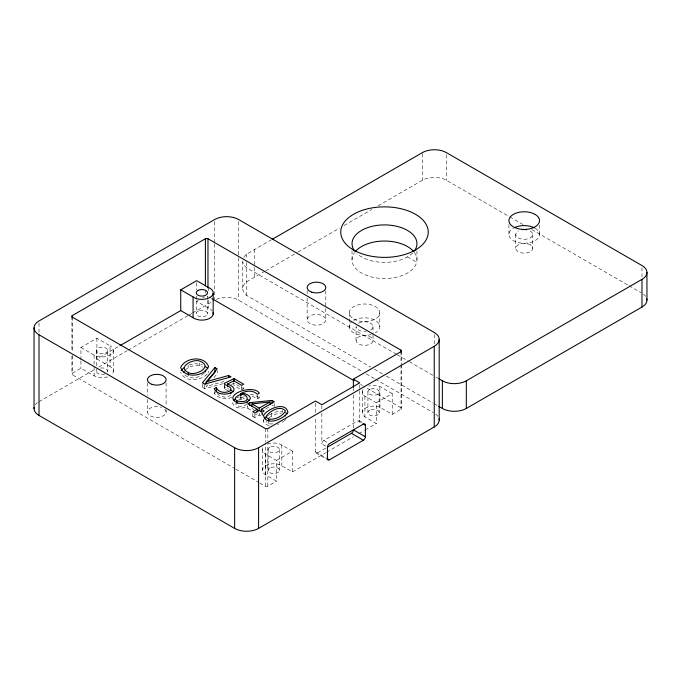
<?xml version="1.0" encoding="UTF-8"?>
<svg xmlns="http://www.w3.org/2000/svg" width="681" height="681" viewBox="0 0 681 681"><rect width="100%" height="100%" fill="white"/><g stroke="black" fill="none" stroke-linecap="round" stroke-linejoin="round"><path stroke-width="0.51" stroke-dasharray="3.4 2.55" d="M232.51 402.445C233.319 408.923 243.083 409.23 247.629 406.293M269.208 425.523C266.663 424.961 262.577 423.31 263.521 420.024M208.114 372.66L208.539 371.23M222.942 383.718L204.683 388.681L202.453 387.395L204.419 384.986M213.911 377.649L217.282 373.563L217.282 370.796M392.222 414.354L392.222 393.609L376.338 402.786L376.338 423.522L364.914 416.934A11.339 6.546 0 0 1 364.224 408.966L366.208 407.698A11.339 6.546 0 0 1 379.998 407.298L392.222 414.354L401.032 409.255A2.996 1.728 0 0 0 401.032 407.817L363.322 386.042M207.994 384.629L206.207 386.51L226.645 380.662M230.765 394.852C226.892 398.947 219.989 397.023 216.847 392.963M207.143 374.065C200.58 381.156 184.176 382.603 180.678 372.107M185.07 370.132C189.667 365.935 196.979 363.731 202.657 367.093M204.206 373.205C199.039 378.108 189.633 380.185 184.347 374.38M284.343 420.807L286.037 419.479M246.931 403.901C243.96 406.804 237.771 407.723 235.337 403.722M269.012 417.759L275.464 414.108L281.432 413.009M267.139 416.176L268.603 415.248M282.164 422.186L283.619 421.267M80.928 359.909L80.928 347.463L96.898 338.244L110.075 345.846L110.075 366.591A11.288 6.521 0 0 1 111.863 374.456M243.798 257.29A19.962 11.526 0 0 1 246.76 254.022L271.327 239.84M107.734 376.848A11.288 6.521 0 0 1 94.106 375.81L80.928 368.208L72.229 373.222A2.996 1.728 0 0 0 72.212 374.686L234.945 468.647M96.898 338.244L96.898 358.981L119.013 346.22M198.384 300.389L196.639 301.402L208.539 308.272A11.339 6.546 0 0 1 212.242 310.902M202.768 297.861L204.521 296.848M39.013 401.628L95.11 369.238M98.788 367.11L127.296 350.655M128.215 350.119L187.999 315.609M188.918 315.082L191.676 313.481M192.595 312.954L211.91 301.802M264.883 271.217L246.76 281.679A19.962 11.526 0 0 0 246.76 295.511L370.745 367.093M265.803 270.689L297.129 252.6M298.048 252.072L339.504 228.135M344.109 225.479L371.749 209.518M378.202 205.798L422.416 180.269A16.94 9.781 0 0 1 446.37 180.269L508.826 216.32M231.804 397.219C226.092 400.505 218.039 398.496 214.217 393.277L215.63 392.46M233.872 382.722L233.872 385.489L241.636 389.966L243.662 388.791L243.662 386.025M252.191 396.053L257.427 398.904L259.325 397.806L259.325 395.04M247.765 405.638L247.765 408.404L249.68 407.289M252.736 413.656L252.736 416.423L257.188 413.844M252.736 416.423L254.847 417.64L259.299 415.07L262.176 416.729L262.176 413.035M263.045 412.907L261.3 413.912L263.462 415.155M276.512 460.416L292.549 451.162L292.549 471.907L279.491 464.663A11.339 6.546 0 0 0 265.786 465.651L263.973 466.996A11.339 6.546 0 0 0 265.675 474.904L276.512 481.161L276.512 460.416L265.675 454.159A11.339 6.546 0 0 1 262.815 447.826M325.85 446.225L321.858 443.918A2.826 1.626 -60 0 1 323.85 440.462L357.789 420.867L362.181 423.403M325.722 448.141L317.465 452.908A2.826 1.626 -60 0 1 315.473 451.758L315.473 416.729M259.767 482.982L265.284 486.166A2.996 1.728 0 0 0 267.812 486.174L276.512 481.161M292.549 471.907L325.697 452.763M326.616 452.235L353.32 436.819M358.844 433.627L364.369 430.435M365.288 429.907L376.338 423.522M265.641 408.966L269.948 406.514M269.344 414.78L276.358 411.758L282.274 411.443M237.048 397.789L238.92 396.81M228.382 390.843L224.628 389.123L224.219 388.042L225.998 387.166M231.344 384.544L234.017 383.224L243.662 388.791M277.38 424.493L278.938 423.82M244.275 396.691L240.81 398.223L244.564 398.411M188.935 364.999L195.421 363.611L202.478 364.854M267.812 486.174L267.846 442.165M238.776 399.56L241.559 399.262L244.453 399.832M272.775 423.854L270.025 423.957L266.748 422.492M250.293 394.137L255 395.218L259.325 397.806M265.284 486.166L265.284 443.212M227.565 388.562L229.31 389.311M292.549 451.162L279.491 443.918A11.339 6.546 0 0 0 268.152 443.876M530.193 230.987L530.346 231.055A8.47 4.886 0 0 1 530.065 237.967A8.47 4.886 0 0 1 518.096 237.805A8.47 4.886 0 0 1 518.369 230.893M509.746 216.856L523.519 224.807M531.784 229.574L628.214 285.254M629.133 285.782L641.068 292.677M407.451 256.899L415.436 261.513M396.461 354.273L246.76 267.854A19.962 11.526 0 0 1 242.887 262.168M397.381 354.81L408.404 361.168M409.315 361.705L435.031 376.55M435.951 377.078L437.789 378.134M374.422 369.213L382.688 373.98M386.357 376.108L433.193 403.143M434.112 403.671L437.789 405.799M216.328 299.368A16.94 9.781 0 0 1 238.622 300.21L362.598 371.792M366.276 373.912L374.541 378.687M375.461 379.215L433.32 412.618M392.222 393.609L379.998 386.553A11.339 6.546 0 0 0 368.693 386.025M208.888 296.873L211.646 298.465M360.564 384.442L362.403 385.506M362.871 389.745A11.339 6.546 0 0 0 364.914 396.189L376.338 402.786M359.193 420.73L362.394 422.578M272.008 405.033L273.558 405.936M323.85 440.462L327.842 442.769M251.961 408.515L253.775 409.562M247.765 408.404L252.047 410.881M315.473 451.758L327.442 458.671M316.052 453.044L328.029 459.964M80.928 347.463L94.106 355.065A11.288 6.521 0 0 0 110.075 355.065A11.288 6.521 0 0 0 110.075 345.846M96.898 358.981L110.075 366.591M235.864 469.183L258.848 482.446M266.126 421.02L266.245 421.777M379.845 386.995L379.998 407.298M641.987 267.676L641.987 277.244M539.514 225.062L539.514 234.63M532.687 234.545L532.687 248.369M515.755 234.315L515.755 248.148M508.92 224.653L508.92 234.23M446.37 154.732L446.37 180.269M434.24 334.601L434.24 344.152M422.416 153.668L422.416 180.269M416.959 250.71L416.959 259.784M401.305 350.919L401.305 363.492M401.305 364.539L401.305 408.54M401.015 351.66L401.015 363.799M401.015 364.846L401.015 409.281M379.777 312.792L379.777 326.625M379.181 392.205L379.181 412.95M373.001 326.625L373.001 334.073M373.001 335.137L373.001 340.457A8.47 4.886 0 0 1 360.3 344.688A8.47 4.886 0 0 1 360.3 336.218A8.47 4.886 0 0 1 373.001 340.457M367.927 391.686L367.927 412.422M364.914 396.189L364.914 416.934M362.249 391.413L362.249 412.158M359.781 384.961L359.781 422.024A2.826 1.626 -60 0 0 357.789 420.867M356.061 340.457L356.061 326.625A8.47 4.886 0 0 0 366.003 331.443M353.396 388.562L353.396 390.647M353.396 394.827L353.396 427.94M352.034 250.71L352.034 259.784M349.293 312.792L349.293 326.625M325.782 290.659L325.782 307.31M325.782 308.348L325.782 319.798A9.313 5.38 0 0 1 311.813 324.462A9.313 5.38 0 0 1 311.813 315.141A9.313 5.38 0 0 1 325.782 319.798M321.858 405.791L321.858 408.975M321.858 413.205L321.858 443.918M315.473 403.135L315.473 412.541M307.148 290.659L307.148 293.775M307.148 297.946L307.148 319.798M282.666 410.532L282.666 412.38M281.823 444.965L281.823 465.71M279.397 449.588L279.397 470.333M274.341 403.62L274.341 406.378M271.566 413.299L271.566 416.065M268.791 421.82L268.791 423.667M268.101 449.545L268.101 470.29M267.846 428.545L267.846 441.109M265.675 454.159L265.675 474.904M265.284 428.545L265.284 442.165M263.317 419.351L263.317 421.19M262.415 449.52L262.415 470.265M259.299 413.222L259.299 415.07M257.427 395.21L257.427 398.904M254.847 413.954L254.847 417.64M254.745 249.408L254.745 266.433M254.745 267.497L254.745 277.073M246.76 254.022L246.76 258.278M246.76 262.534L246.76 295.511M242.768 260.934L242.768 288.591M241.636 386.28L241.636 389.966M240.972 396.47L240.972 398.453L240.81 396.376M240.095 396.538L240.095 399.304M238.622 221.665L238.622 256.694M238.622 257.75L238.622 300.21M224.628 385.437L224.628 389.123M224.219 385.276L224.219 388.042M214.668 221.665L214.668 242.896M214.668 243.951L214.668 299.146M214.217 391.439L214.217 393.277M208.539 287.535L208.539 290.642M208.539 299.98L208.539 308.272M207.509 296.278L207.509 299.393M207.509 300.432L207.509 313.915M205.398 290.055L205.398 293.196M204.683 385.914L204.683 388.681M202.453 383.701L202.453 387.395M199.303 362.982L199.303 365.748M196.639 282.734L196.639 289.995M196.639 296.218L196.639 299.325M196.273 300.798L196.273 313.243M188.118 365.127L188.118 367.885M166.096 382.85L166.096 405.748M166.096 409.911L166.096 411.996M147.462 382.85L147.462 395.338M147.462 399.509L147.462 411.996M113.378 350.46L113.378 371.205M107.734 350.46A5.644 3.26 0 0 1 99.264 353.277A5.644 3.26 0 0 1 99.264 347.633A5.644 3.26 0 0 1 107.734 350.46L107.734 371.205M96.438 350.46L96.438 368.089M96.438 369.128L96.438 371.205M94.106 355.065L94.106 375.81M80.928 360.947L80.928 368.208M72.229 317.082L72.229 351.66M72.229 355.414L72.229 374.712M71.939 316.342L71.939 351.966M71.939 356.154L71.939 373.963M39.013 323.075L39.013 332.626M207.322 296.218A2.996 1.728 0 0 1 207.628 296.261M412.609 253.017A32.467 18.745 0 0 1 357.006 253.613M414.482 252.608A32.467 18.745 0 0 1 384.493 278.529A32.467 18.745 0 0 1 354.503 252.608M358.546 323.169A8.47 4.886 0 0 1 370.524 323.169A8.47 4.886 0 0 1 370.524 330.081M643.451 294.166A16.94 9.781 0 0 1 645.665 296.38M435.695 414.108A16.94 9.781 0 0 1 437.909 416.321M35.335 404.795A16.94 9.781 0 0 1 37.549 402.59M353.754 320.402A15.246 8.802 0 0 1 375.308 320.402A15.246 8.802 0 0 1 375.308 332.847M371.281 334.516A15.246 8.802 0 0 1 353.405 332.643A15.246 8.802 0 0 1 351.328 322.224M535.283 228.331A15.305 8.836 0 0 1 534.789 240.819A15.305 8.836 0 0 1 513.151 240.529A15.305 8.836 0 0 1 513.653 228.041M164.845 409.307A9.313 5.38 0 0 1 158.401 417.291A9.313 5.38 0 0 1 147.607 411.06A9.313 5.38 0 0 1 161.44 407.34M100.626 368.055A5.644 3.26 0 0 1 106.568 369.213A5.644 3.26 0 0 1 106.977 372.83M104.908 374.022A5.644 3.26 0 0 1 98.098 373.503A5.644 3.26 0 0 1 97.196 369.57M269.787 447.247L268.884 447.919A5.644 3.26 0 0 0 270.476 452.227A5.644 3.26 0 0 0 278.052 451.682A5.644 3.26 0 0 0 277.771 447.281L276.605 446.753A5.644 3.26 0 0 0 269.787 447.247M269.787 467.992L268.884 468.664A5.644 3.26 0 0 0 270.476 472.963A5.644 3.26 0 0 0 278.052 472.418A5.644 3.26 0 0 0 277.771 468.017L276.605 467.498A5.644 3.26 0 0 0 269.787 467.992M369.894 389.464L368.906 390.094A5.644 3.26 0 0 0 369.255 394.052L370.345 394.622A5.644 3.26 0 0 0 377.904 394.027A5.644 3.26 0 0 0 377.521 389.626A5.644 3.26 0 0 0 369.894 389.464M369.894 410.209L368.906 410.839A5.644 3.26 0 0 0 369.255 414.797L370.345 415.367A5.644 3.26 0 0 0 377.904 414.763A5.644 3.26 0 0 0 377.521 410.371A5.644 3.26 0 0 0 369.894 410.209M198.333 311.047L197.32 311.668A5.644 3.26 0 0 0 198.009 315.95A5.644 3.26 0 0 0 205.449 316.112L206.462 315.49A5.644 3.26 0 0 0 205.773 311.208A5.644 3.26 0 0 0 198.333 311.047M530.346 244.879L528.626 244.079A8.47 4.886 0 0 0 515.806 247.722A8.47 4.886 0 0 0 526.932 252.889A8.47 4.886 0 0 0 530.346 244.879M353.754 319.014A15.246 8.802 0 0 0 379.257 315.073A15.246 8.802 0 0 0 360.589 304.296A15.246 8.802 0 0 0 353.754 319.014"/><path stroke-width="1.02" d="M183.81 372.303L184.219 371.23M205.058 372.124L205.441 370.021M181.112 370.685L183.649 367.876M206.207 381.905L217.282 368.949L214.898 367.578L202.453 382.782L204.683 384.067L231.063 376.908L228.637 375.503L211.74 380.151L206.207 381.905L206.207 383.743M205.075 384.186L206.386 382.586M207.696 380.985L214.898 372.184L214.898 367.578M353.396 379.155L359.781 382.841L321.858 404.735L315.473 401.049L267.812 428.553A2.996 1.728 0 0 1 265.318 428.553L72.212 317.065A2.996 1.728 0 0 1 72.212 315.626L205.432 238.708A2.996 1.728 0 0 1 207.926 238.708L401.032 350.196A2.996 1.728 0 0 1 401.032 351.634L353.396 379.155L353.396 387.515M264.228 418.798L266.569 416.619M233.898 400.122L235.251 398.955M180.737 289.834L196.639 280.657L208.539 287.535A11.339 6.546 0 0 1 211.076 296.678L209.041 297.912A11.339 6.546 0 0 1 193.089 296.967L180.737 289.834L180.737 310.579L119.933 345.684M272.255 239.303L422.416 152.604A16.94 9.781 0 0 1 446.37 152.604L641.987 265.547A16.94 9.781 0 0 1 641.987 279.372L641.987 307.037L466.332 408.447A16.94 9.781 0 0 1 442.378 408.447L438.709 406.327M227.565 383.956L233.872 380.875L241.636 385.352L243.662 384.186L234.017 378.619L224.219 383.429L224.628 384.51C241.491 390.281 219.571 397.219 216.337 387.446L214.217 388.672C218.558 399.764 246.275 391.566 227.565 383.956L227.565 386.723M261.3 412.065L261.3 409.298L274.341 401.773L272.008 400.428L249.68 402.684L247.765 403.79L257.188 409.238L257.188 412.005M257.188 409.238L252.736 411.809L254.847 413.026L259.299 410.456L262.176 412.116L264.177 410.958L261.3 409.298M251.961 403.91L259.197 408.081L270.059 401.96L251.961 403.91L251.961 406.676M39.013 334.78L234.63 447.723A16.94 9.781 0 0 0 258.584 447.723L434.24 346.306A16.94 9.781 0 0 0 434.24 332.481L238.622 219.537A16.94 9.781 0 0 0 214.668 219.537L39.013 320.955A16.94 9.781 0 0 0 39.013 334.78L39.013 415.453L234.63 528.396A16.94 9.781 0 0 0 258.584 528.396L434.24 426.978A16.94 9.781 0 0 0 439.049 418.789M327.552 447.085L351.396 433.32A2.826 1.626 -60 0 0 353.396 429.856L365.374 436.776A2.826 1.626 -60 0 1 363.373 440.232L329.442 459.82L327.595 458.756M438.709 378.67L442.378 380.79A16.94 9.781 0 0 0 466.332 380.79L641.987 279.372M240.81 393.609C245.824 390.605 252.991 389.881 257.427 394.29L259.325 393.192C253.562 383.556 220.355 395.303 237.975 403.101C242.308 404.063 248.786 403.016 250.404 398.334C250.565 394.869 240.07 390.92 240.81 395.457M268.791 419.053C274.894 420.151 282.07 416.372 285.313 411.35L285.203 410.583C279.627 405.076 269.625 411.205 266.126 416.406L266.748 417.879L268.791 419.053L268.791 420.901M188.296 372.49C194.732 376.755 213.017 366.94 201.014 361.679C194.536 357.346 176.234 367.195 188.296 372.49L188.296 375.257M534.44 227.939L532.176 226.884A15.305 8.836 0 0 0 514.393 227.658M236.869 400.803C255.741 405.442 244.777 386.706 235.285 398.147L235.864 400.019L236.869 400.803L236.869 403.569M212.566 298.993L354.129 380.73M180.737 310.579L193.089 317.712A11.339 6.546 0 0 0 209.041 318.657L211.076 317.414A11.339 6.546 0 0 0 213.085 312.545M362.973 423.863L365.374 425.25L365.374 436.776M351.396 433.32L363.373 440.232M230.902 390.136L233.26 391.941M247.867 399.662L249.008 400.428M205.27 366.344L207.731 368.455M285.705 412.712L287.033 413.665M230.306 392.247L231.097 393.584M247.126 401.552L247.45 402.139M285.203 415.197L285.313 415.963M646.95 272.46L646.95 300.117M466.332 380.79L466.332 408.447M442.378 380.79L442.378 408.447M439.194 339.393L439.194 420.066M434.24 346.306L434.24 426.978M401.015 350.179L401.015 352.273M272.008 400.428L272.008 403.186M269.948 401.901L270.059 404.727M259.197 408.081L259.197 410.847M258.584 447.723L258.584 528.396M249.68 402.684L249.68 405.45M240.972 393.703L240.972 395.542M234.63 447.723L234.63 528.396M234.017 378.619L234.017 381.386M228.637 375.503L228.637 377.351M216.337 387.446L216.337 391.132M213.17 293.511L213.17 314.247M207.969 238.716L207.969 287.961M205.398 238.716L205.398 285.867M193.089 296.967L193.089 317.712M72.229 315.601L72.229 317.695M34.05 327.867L34.05 408.54M329.442 459.82A2.826 1.626 -60 0 1 327.442 458.671L327.442 447.145A2.826 1.626 -60 0 1 329.442 443.689L363.373 424.093A2.826 1.626 -60 0 1 365.374 425.25M354.503 250.821A32.467 18.745 0 0 1 384.493 224.909A32.467 18.745 0 0 1 414.482 250.821M355.073 251.859A32.467 18.745 0 0 1 384.493 241.04A32.467 18.745 0 0 1 413.912 251.859M522.216 229.676A8.47 4.886 0 0 1 526.6 229.735M646.805 298.84A16.94 9.781 0 0 1 641.987 307.037M39.013 415.453A16.94 9.781 0 0 1 34.195 407.264M263.521 415.419C265.726 426.664 284.003 419.079 287.935 412.345C285.773 401.032 267.463 408.719 263.521 415.419M208.539 366.616C204.351 376.797 184.415 378.738 180.678 367.502C184.891 357.338 204.879 355.278 208.539 366.616M198.333 290.302L197.32 290.923A5.644 3.26 0 0 0 198.009 295.205A5.644 3.26 0 0 0 205.449 295.367L206.462 294.745A5.644 3.26 0 0 0 205.773 290.464A5.644 3.26 0 0 0 198.333 290.302M535.283 214.498L532.176 213.051A15.305 8.836 0 0 0 509.013 219.631A15.305 8.836 0 0 0 529.12 228.969A15.305 8.836 0 0 0 535.283 214.498M353.558 249.987A43.754 25.265 0 0 0 426.757 238.665A43.754 25.265 0 0 0 373.171 207.722A43.754 25.265 0 0 0 353.558 249.987M152.118 384.382A9.313 5.38 0 0 0 166.096 379.726A9.313 5.38 0 0 0 152.118 375.069A9.313 5.38 0 0 0 152.118 384.382M311.813 292.192A9.313 5.38 0 0 0 325.782 287.535A9.313 5.38 0 0 0 311.813 282.879A9.313 5.38 0 0 0 311.813 292.192"/></g></svg>
